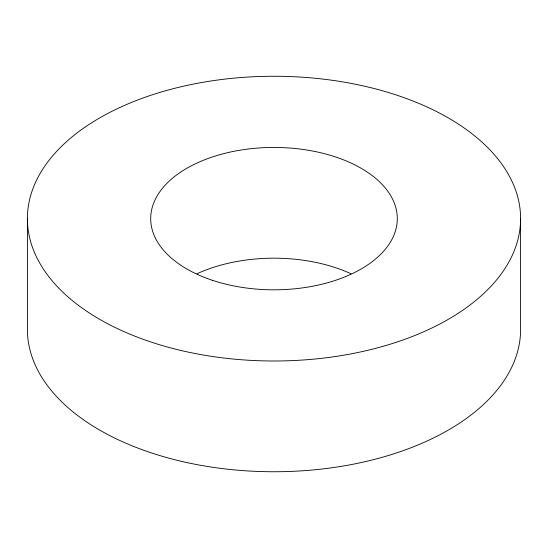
<?xml version="1.0" encoding="UTF-8"?>
<svg xmlns="http://www.w3.org/2000/svg" width="548" height="548" viewBox="0 0 548 548"><rect width="100%" height="100%" fill="white"/><g stroke="black" fill="none" stroke-linecap="round" stroke-linejoin="round"><path stroke-width="0.82" d="M520.6 218.631A246.6 142.37 0 0 1 150.7 341.925A246.6 142.37 0 0 1 150.7 95.331A246.6 142.37 0 0 1 520.6 218.631L520.6 329.369A246.6 142.37 0 0 1 274 471.746A246.6 142.37 0 0 1 27.4 329.369L27.4 218.631M197.006 273.767A123.3 71.185 0 0 1 350.994 273.767M212.35 280.281A123.3 71.185 0 0 0 397.3 218.631A123.3 71.185 0 0 0 212.35 156.981A123.3 71.185 0 0 0 212.35 280.281"/></g></svg>
